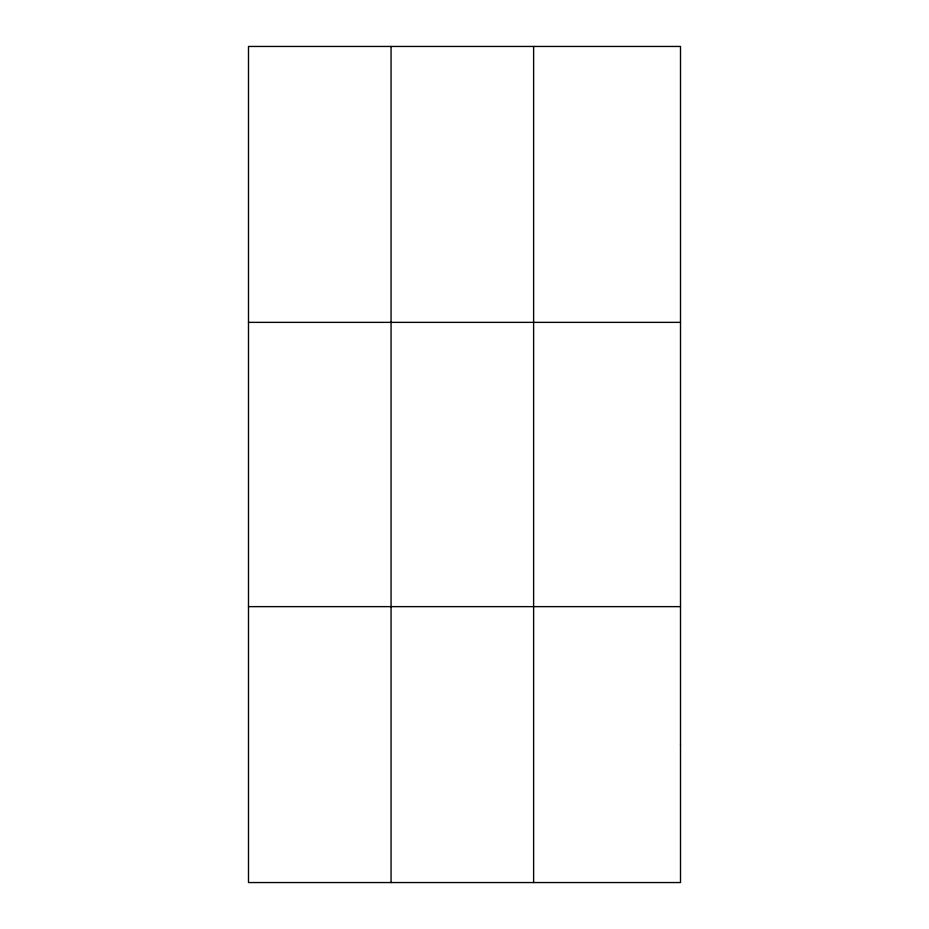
<?xml version="1.0" encoding="UTF-8"?>
<svg xmlns="http://www.w3.org/2000/svg" width="929" height="929" viewBox="0 0 929 929"><rect width="100%" height="100%" fill="white"/><g stroke="black" fill="none" stroke-linecap="round" stroke-linejoin="round"><path stroke-width="1.39" d="M391.063 882.55L391.063 46.45M533.618 882.55L533.618 46.45M248.496 322.363L680.504 322.363M248.496 606.637L680.504 606.637M680.504 744.593L680.504 882.55L248.496 882.55L248.496 46.45L680.504 46.45L680.504 744.593"/></g></svg>
